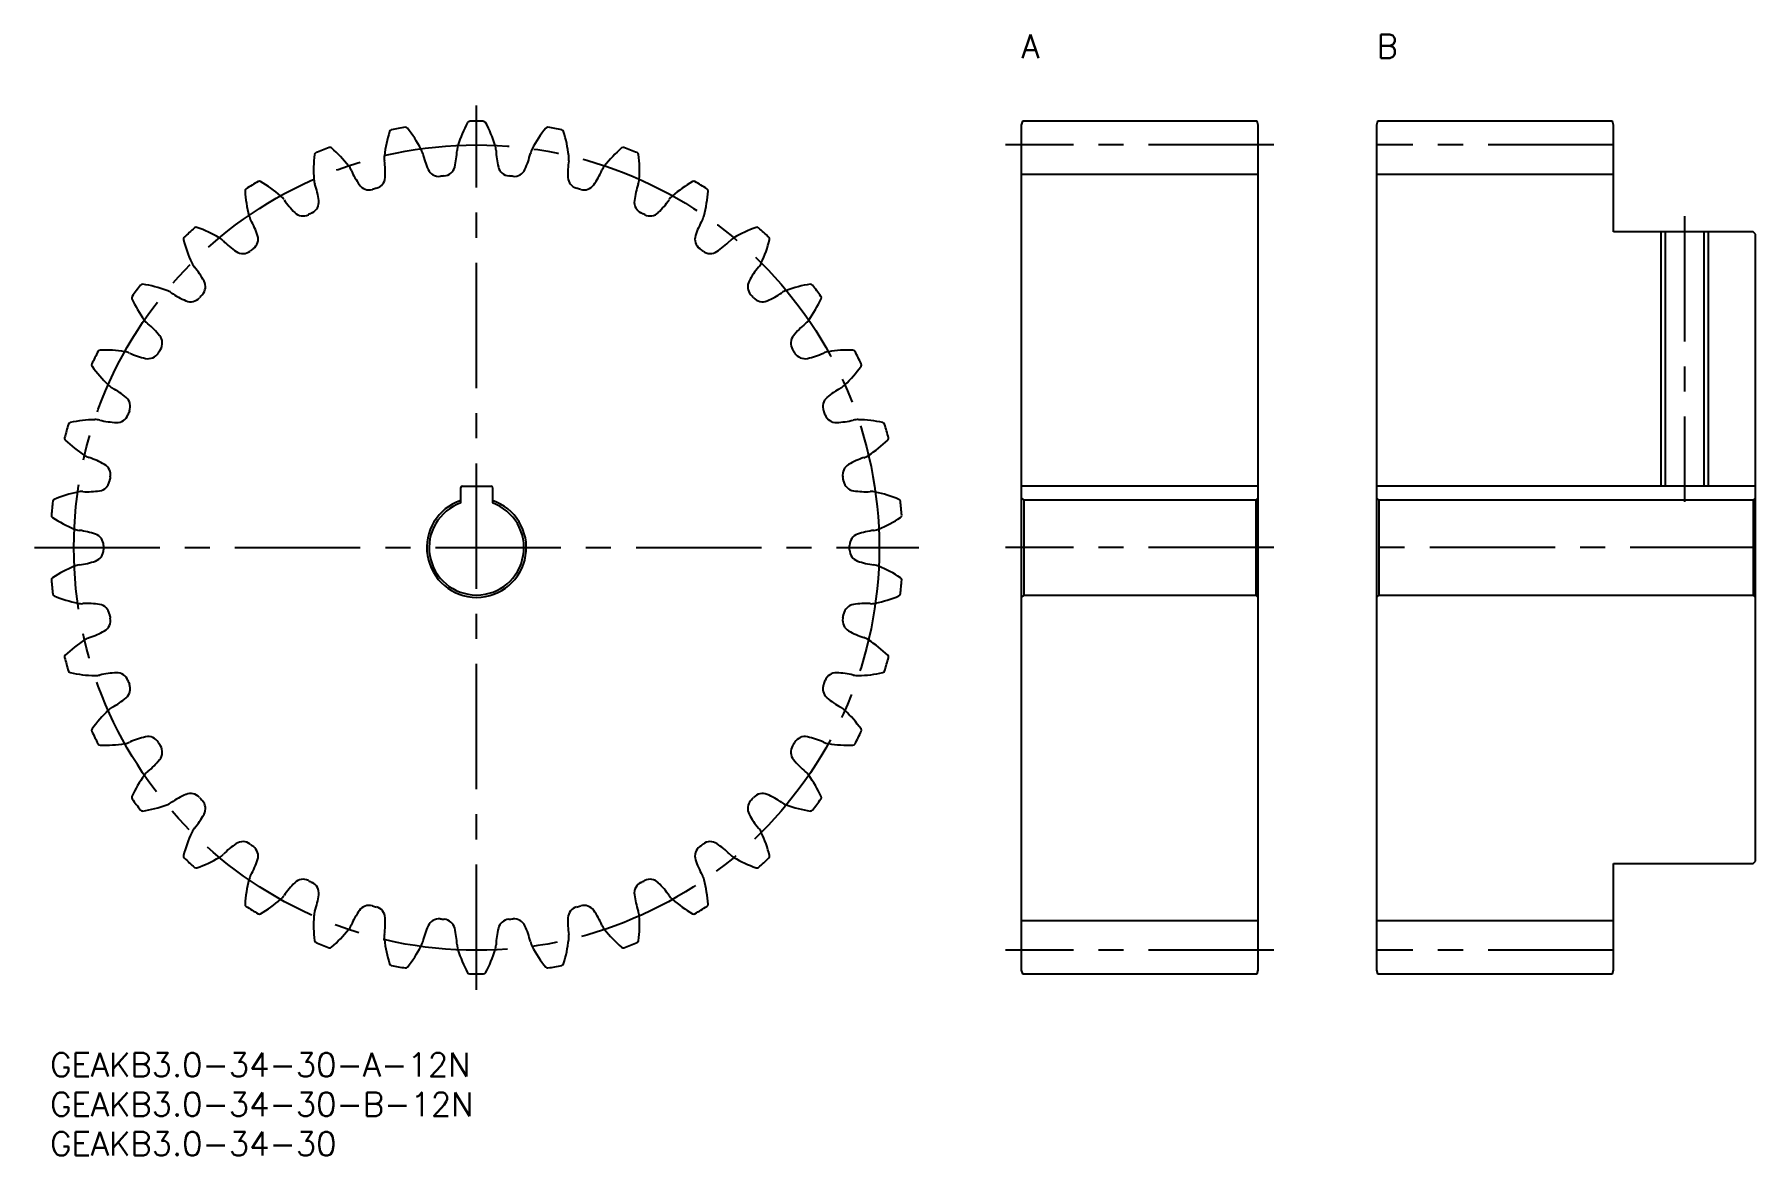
# Model space of a CAD drawing. Extents: x -2 to 216, y -13 to 129.
import ezdxf

# ---------------------------------------------------------------- set-up
doc = ezdxf.new("R2010")
doc.units = 0
doc.header["$LTSCALE"] = 0.5
doc.linetypes.add('CENTER', pattern=[50.8, 31.75, -6.35, 6.35, -6.35])
for name, color, linetype in [('MSM_CENTER', 1, 'CENTER'), ('MSM_CONTINUOUS', 7, 'CONTINUOUS'), ('MSM_NARROW', 5, 'CONTINUOUS'), ('MSM_PART_NUMBER', 7, 'CONTINUOUS')]:
    doc.layers.add(name, color=color, linetype=linetype)
doc.styles.get("Standard").update_dxf_attribs({"font": 'txt.shx', "height": 1, "bigfont": 'bigfont.shx'})

# ---------------------------------------------------------------- blocks, each defined once
blk = doc.blocks.new('*U2')
at = {"layer": 'MSM_PART_NUMBER'}
blk.add_text('GEAKB3.0-34-30-A-12N', height=3, dxfattribs=at).set_placement((0, -3))
blk = doc.blocks.new('*U3')
at = {"layer": 'MSM_PART_NUMBER'}
blk.add_text('GEAKB3.0-34-30-B-12N', height=3, dxfattribs=at).set_placement((0, -8))
blk = doc.blocks.new('*U5')
at = {"layer": 'MSM_PART_NUMBER'}
blk.add_text('GEAKB3.0-34-30', height=3, dxfattribs=at).set_placement((0, -13))
blk = doc.blocks.new('*U6')
at = {"layer": 'MSM_PART_NUMBER'}
blk.add_text('A', height=3, dxfattribs=at).set_placement((123, 126))
blk = doc.blocks.new('*U7')
at = {"layer": 'MSM_PART_NUMBER'}
blk.add_text('B', height=3, dxfattribs=at).set_placement((168, 126))

msp = doc.modelspace()

# ---------------------------------------------------------------- linework, layer by layer
at = {"layer": 'MSM_CENTER'}
for p, q in [((54, 8), (54, 120)), ((155, 115), (121, 115)), ((198, 115), (168, 115)), ((207, 106), (207, 69.8)), ((-2, 64), (110, 64)), ((155, 64), (121, 64)), ((216, 64), (168, 64)), ((155, 13), (121, 13)), ((198, 13), (168, 13))]:
    msp.add_line(p, q, dxfattribs=at)
msp.add_circle((54, 64), 51, dxfattribs=at)
at = {"layer": 'MSM_CONTINUOUS'}
for p, q in [((123.13, 118), (123, 117.5)), ((152.87, 118), (123.13, 118)), ((153, 117.5), (152.87, 118)), ((168.13, 118), (168, 117.5)), ((197.87, 118), (168.13, 118)), ((198, 117.5), (197.87, 118)), ((123, 117.5), (123, 10.5)), ((153, 10.5), (153, 117.5)), ((168, 117.5), (168, 10.5)), ((198, 104), (198, 117.5)), ((153, 111.25), (123, 111.25)), ((198, 111.25), (168, 111.25)), ((215.7, 104), (198, 104)), ((204.54, 104), (204.54, 71.8)), ((209.46, 104), (209.46, 71.8)), ((216, 103.7), (215.7, 104)), ((216, 24.3), (216, 103.7)), ((52, 69.66), (52, 71.6)), ((52.2, 71.8), (55.8, 71.8)), ((56, 71.6), (56, 69.66)), ((153, 71.8), (123, 71.8)), ((123, 70.3), (123.3, 70)), ((123.3, 70), (123.3, 58)), ((152.7, 70), (123.3, 70)), ((152.7, 70), (153, 70.3)), ((152.7, 70), (152.7, 58)), ((216, 71.8), (168, 71.8)), ((168, 70.3), (168.3, 70)), ((168.3, 70), (168.3, 58)), ((215.7, 70), (168.3, 70)), ((215.7, 70), (216, 70.3)), ((215.7, 70), (215.7, 58)), ((123.3, 58), (123, 57.7)), ((123.3, 58), (152.7, 58)), ((153, 57.7), (152.7, 58)), ((168.3, 58), (168, 57.7)), ((168.3, 58), (215.7, 58)), ((216, 57.7), (215.7, 58)), ((198, 10.5), (198, 24)), ((198, 24), (215.7, 24)), ((215.7, 24), (216, 24.3)), ((153, 16.75), (123, 16.75)), ((198, 16.75), (168, 16.75)), ((123, 10.5), (123.13, 10)), ((123.13, 10), (152.87, 10)), ((152.87, 10), (153, 10.5)), ((168, 10.5), (168.13, 10)), ((168.13, 10), (197.87, 10)), ((197.87, 10), (198, 10.5))]:
    msp.add_line(p, q, dxfattribs=at)
for centre, radius, start, end in [((67.87, 109.88), 17, 152.0882, 162.6471), ((53.11, 117.69), 0.3, 90.9458, 152.0882), ((54, 64), 54, 89.0542, 90.9458), ((54.89, 117.69), 0.3, 27.9118, 89.0542), ((40.13, 109.88), 17, 17.3529, 27.9118), ((59.21, 111.64), 17, 162.6764, 173.2353), ((43.26, 116.62), 0.3, 101.534, 162.6764), ((54, 64), 54, 99.6425, 101.534), ((45.01, 116.94), 0.3, 38.5, 99.6425), ((31.94, 106.55), 17, 27.9412, 38.5), ((76.06, 106.55), 17, 141.5, 152.0588), ((62.99, 116.94), 0.3, 80.3575, 141.5), ((54, 64), 54, 78.466, 80.3575), ((64.74, 116.62), 0.3, 17.3236, 78.466), ((48.79, 111.64), 17, 6.7647, 17.3236), ((50.36, 111.79), 17, 173.2647, 183.8235), ((33.78, 113.75), 0.3, 112.1222, 173.2646), ((54, 64), 54, 110.2307, 112.1222), ((35.43, 114.39), 0.3, 49.0883, 110.2307), ((24.49, 101.77), 17, 38.5294, 49.0883), ((44.77, 113.35), 2.47, 173.2353, 188.3026), ((44.77, 113.35), 2.47, 12.8739, 27.9412), ((57.38, 116.24), 10.46, 192.8889, 204.5429), ((41.08, 114.73), 10.46, 346.0453, 357.6993), ((54, 114.21), 2.47, 162.6471, 177.7143), ((54, 114.21), 2.47, 2.2857, 17.3529), ((66.92, 114.73), 10.46, 182.3007, 193.9547), ((50.62, 116.24), 10.46, 335.4571, 347.1111), ((63.23, 113.35), 2.47, 152.0588, 167.1261), ((63.23, 113.35), 2.47, 351.6974, 6.7647), ((83.51, 101.77), 17, 130.9117, 141.4706), ((72.57, 114.39), 0.3, 69.7693, 130.9117), ((54, 64), 54, 67.8778, 69.7693), ((74.22, 113.75), 0.3, 6.7353, 67.8778), ((57.64, 111.79), 17, 356.1765, 6.7353), ((35.86, 110.82), 2.47, 23.4621, 38.5294), ((47.72, 115.97), 10.46, 203.4772, 215.1311), ((31.98, 111.49), 10.46, 356.6336, 8.2875), ((49.23, 112.52), 1.5, 204.5429, 275.6202), ((49.78, 112.57), 1.5, 274.968, 346.0453), ((58.22, 112.57), 1.5, 193.9547, 265.032), ((58.77, 112.52), 1.5, 264.3798, 335.4571), ((76.02, 111.49), 10.46, 171.7125, 183.3664), ((60.28, 115.97), 10.46, 324.8689, 336.5228), ((72.14, 110.82), 2.47, 141.4706, 156.5379), ((24.98, 109.18), 0.3, 122.7105, 183.8529), ((41.64, 110.31), 17, 183.8529, 194.4118), ((54, 64), 54, 120.8189, 122.7105), ((26.49, 110.12), 0.3, 59.6765, 120.8189), ((18.06, 95.7), 17, 49.1176, 59.6765), ((35.86, 110.82), 2.47, 183.8235, 198.8908), ((23.63, 106.64), 10.46, 7.2218, 18.8758), ((40.39, 110.81), 1.5, 215.1311, 286.2084), ((54, 64), 47.25, 105.5563, 106.2084), ((40.93, 110.96), 1.5, 285.5563, 356.6336), ((54, 64), 47.25, 94.968, 95.6202), ((54, 64), 47.25, 84.3798, 85.032), ((67.07, 110.96), 1.5, 183.3664, 254.4437), ((54, 64), 47.25, 73.7916, 74.4437), ((67.61, 110.81), 1.5, 253.7916, 324.8689), ((84.37, 106.64), 10.46, 161.1242, 172.7782), ((72.14, 110.82), 2.47, 341.1092, 356.1765), ((89.94, 95.7), 17, 120.3235, 130.8824), ((81.51, 110.12), 0.3, 59.1811, 120.3235), ((54, 64), 54, 57.2895, 59.1811), ((66.36, 110.31), 17, 345.5882, 356.1471), ((83.02, 109.18), 0.3, 356.147, 57.2895), ((27.57, 106.69), 2.47, 34.0504, 49.1176), ((38.28, 113.93), 10.46, 214.0654, 225.7194), ((32.52, 107.76), 1.5, 296.1445, 7.2218), ((75.48, 107.76), 1.5, 172.7782, 243.8555), ((69.72, 113.93), 10.46, 314.2806, 325.9346), ((80.43, 106.69), 2.47, 130.8824, 145.9496), ((27.57, 106.69), 2.47, 194.4118, 209.479), ((16.31, 100.33), 10.46, 17.81, 29.464), ((32.02, 107.51), 1.5, 225.7194, 296.7967), ((54, 64), 47.25, 116.1445, 116.7967), ((54, 64), 47.25, 63.2033, 63.8555), ((75.98, 107.51), 1.5, 243.2033, 314.2806), ((91.69, 100.33), 10.46, 150.536, 162.19), ((80.43, 106.69), 2.47, 330.521, 345.5882), ((17.17, 103.08), 0.3, 133.2987, 194.4411), ((33.34, 107.25), 17, 194.4411, 205), ((54, 64), 54, 131.4072, 133.2987), ((18.48, 104.28), 0.3, 70.2648, 131.4072), ((12.84, 88.56), 17, 59.7059, 70.2648), ((20.17, 101.11), 2.47, 44.6386, 59.7059), ((29.37, 110.19), 10.46, 224.6536, 236.3076), ((24.84, 103.07), 1.5, 306.7328, 17.8101), ((83.16, 103.07), 1.5, 162.1899, 233.2672), ((78.63, 110.19), 10.46, 303.6924, 315.3464), ((87.83, 101.11), 2.47, 120.2941, 135.3614), ((95.16, 88.56), 17, 109.7352, 120.2941), ((89.52, 104.28), 0.3, 48.5928, 109.7352), ((54, 64), 54, 46.7013, 48.5928), ((74.66, 107.25), 17, 335, 345.5589), ((90.83, 103.08), 0.3, 345.5589, 46.7013), ((24.4, 102.74), 1.5, 236.3076, 307.3849), ((54, 64), 47.25, 126.7328, 127.3849), ((54, 64), 47.25, 52.6151, 53.2672), ((83.6, 102.74), 1.5, 232.6151, 303.6924), ((20.17, 101.11), 2.47, 205, 220.0673), ((10.28, 92.79), 10.46, 28.3983, 40.0522), ((97.72, 92.79), 10.46, 139.9478, 151.6017), ((87.83, 101.11), 2.47, 319.9327, 335), ((54, 64), 54, 141.9954, 143.8869), ((11.69, 97.06), 0.3, 80.853, 141.9954), ((9.03, 80.58), 17, 70.2941, 80.853), ((13.93, 94.26), 2.47, 55.2268, 70.2941), ((21.3, 104.88), 10.46, 235.2419, 246.8958), ((54, 64), 47.25, 137.321, 137.9731), ((18.16, 97.05), 1.5, 317.321, 28.3983), ((89.84, 97.05), 1.5, 151.6017, 222.679), ((54, 64), 47.25, 42.0269, 42.679), ((86.7, 104.88), 10.46, 293.1042, 304.7581), ((94.07, 94.26), 2.47, 109.7059, 124.7732), ((98.97, 80.58), 17, 99.147, 109.7059), ((96.31, 97.06), 0.3, 38.0046, 99.147), ((54, 64), 54, 36.1131, 38.0046), ((10.62, 95.65), 0.3, 143.8869, 205.0294), ((25.75, 102.72), 17, 205.0294, 215.5882), ((17.79, 96.64), 1.5, 246.8958, 317.9731), ((90.21, 96.64), 1.5, 222.0269, 293.1042), ((82.25, 102.72), 17, 324.4118, 334.9706), ((97.38, 95.65), 0.3, 334.9706, 36.113), ((13.93, 94.26), 2.47, 215.5882, 230.6555), ((5.73, 84.26), 10.46, 38.9865, 50.6405), ((102.27, 84.26), 10.46, 129.3595, 141.0135), ((94.07, 94.26), 2.47, 309.3445, 324.4118), ((12.7, 89.9), 1.5, 327.9092, 38.9865), ((95.3, 89.9), 1.5, 141.0135, 212.0908), ((5.54, 87.14), 0.3, 154.4752, 215.6176), ((54, 64), 54, 152.5836, 154.4752), ((6.33, 88.73), 0.3, 91.4412, 152.5836), ((6.75, 72.03), 17, 80.8824, 91.4412), ((9.05, 86.38), 2.47, 65.8151, 80.8824), ((14.35, 98.18), 10.46, 245.8301, 257.4841), ((12.41, 89.43), 1.5, 257.4841, 328.5614), ((54, 64), 47.25, 147.9092, 148.5614), ((54, 64), 47.25, 31.4386, 32.0908), ((95.59, 89.43), 1.5, 211.4386, 282.5159), ((93.65, 98.18), 10.46, 282.5159, 294.1699), ((98.95, 86.38), 2.47, 99.1176, 114.1849), ((101.25, 72.03), 17, 88.5588, 99.1176), ((101.67, 88.73), 0.3, 27.4164, 88.5588), ((54, 64), 54, 25.5248, 27.4164), ((102.46, 87.14), 0.3, 324.3823, 25.5248), ((19.12, 96.87), 17, 215.6176, 226.1765), ((88.88, 96.87), 17, 313.8235, 324.3824), ((9.05, 86.38), 2.47, 226.1765, 241.2437), ((2.83, 75.05), 10.46, 49.5747, 61.2287), ((8.64, 81.87), 1.5, 338.4975, 49.5748), ((99.36, 81.87), 1.5, 130.4252, 201.5025), ((105.17, 75.05), 10.46, 118.7713, 130.4253), ((98.95, 86.38), 2.47, 298.7563, 313.8235), ((8.44, 81.35), 1.5, 268.0723, 339.1496), ((54, 64), 47.25, 158.4975, 159.1496), ((54, 64), 47.25, 20.8504, 21.5025), ((99.56, 81.35), 1.5, 200.8504, 271.9277), ((54, 64), 54, 163.1719, 165.0634), ((2.6, 79.55), 0.3, 102.0295, 163.1719), ((6.08, 63.21), 17, 91.4706, 102.0295), ((5.71, 77.74), 2.47, 76.4033, 91.4706), ((8.74, 90.31), 10.46, 256.4183, 268.0723), ((99.26, 90.31), 10.46, 271.9277, 283.5817), ((102.29, 77.74), 2.47, 88.5294, 103.5967), ((101.92, 63.21), 17, 77.9705, 88.5294), ((105.4, 79.55), 0.3, 16.8281, 77.9705), ((54, 64), 54, 14.9366, 16.8281), ((2.11, 77.84), 0.3, 165.0634, 226.2058), ((13.67, 89.9), 17, 226.2058, 236.7647), ((94.33, 89.9), 17, 303.2353, 313.7942), ((105.89, 77.84), 0.3, 313.7942, 14.9366), ((5.71, 77.74), 2.47, 236.7647, 251.832), ((1.67, 65.46), 10.46, 60.163, 71.8169), ((6.13, 73.23), 1.5, 349.0857, 60.163), ((101.87, 73.23), 1.5, 119.837, 190.9143), ((106.33, 65.46), 10.46, 108.1831, 119.837), ((102.29, 77.74), 2.47, 288.168, 303.2353), ((6.03, 72.68), 1.5, 278.6605, 349.7378), ((54, 64), 47.25, 169.0857, 169.7378), ((54, 64), 47.25, 10.2622, 10.9143), ((101.97, 72.68), 1.5, 190.2622, 261.3395), ((54, 64), 54, 173.7601, 175.6517), ((0.62, 69.84), 0.3, 112.6177, 173.7601), ((7.04, 54.42), 17, 102.0588, 112.6177), ((4, 68.63), 2.47, 86.9916, 102.0588), ((4.68, 81.54), 10.46, 267.0066, 278.6605), ((54, 64), 6.3, 108.5094, 71.4906), ((52.2, 71.6), 0.2, 90, 180), ((55.8, 71.6), 0.2, 0, 90), ((103.32, 81.54), 10.46, 261.3395, 272.9934), ((104, 68.63), 2.47, 77.9412, 93.0084), ((100.96, 54.42), 17, 67.3823, 77.9412), ((107.38, 69.84), 0.3, 6.2399, 67.3823), ((54, 64), 54, 4.3483, 6.2399), ((0.45, 68.07), 0.3, 175.6517, 236.7941), ((9.6, 82.04), 17, 236.7941, 247.3529), ((54, 64), 6, 109.4712, 70.5288), ((98.4, 82.04), 17, 292.6471, 303.2059), ((107.55, 68.07), 0.3, 303.2059, 4.3483), ((4, 68.63), 2.47, 247.3529, 262.4202), ((2.3, 55.82), 10.46, 70.7512, 82.4052), ((5.25, 64.28), 1.5, 359.6739, 70.7512), ((102.75, 64.28), 1.5, 109.2488, 180.3261), ((105.7, 55.82), 10.46, 97.5948, 109.2488), ((104, 68.63), 2.47, 277.5798, 292.6471), ((5.25, 63.72), 1.5, 289.2488, 0.3261), ((54, 64), 47.25, 179.6739, 180.3261), ((54, 64), 47.25, 359.6739, 0.3261), ((102.75, 63.72), 1.5, 179.6739, 250.7512), ((9.6, 45.96), 17, 112.6471, 123.2059), ((4, 59.37), 2.47, 97.5798, 112.6471), ((2.3, 72.18), 10.46, 277.5948, 289.2488), ((105.7, 72.18), 10.46, 250.7512, 262.4052), ((104, 59.37), 2.47, 67.3529, 82.4202), ((98.4, 45.96), 17, 56.7941, 67.3529), ((0.45, 59.93), 0.3, 123.2059, 184.3483), ((54, 64), 54, 184.3483, 186.2399), ((54, 64), 54, 353.7601, 355.6517), ((107.55, 59.93), 0.3, 355.6517, 56.7941), ((0.62, 58.16), 0.3, 186.2397, 247.3823), ((7.04, 73.58), 17, 247.3823, 257.9412), ((4, 59.37), 2.47, 257.9412, 273.0084), ((4.68, 46.46), 10.46, 81.3394, 92.9934), ((6.03, 55.32), 1.5, 10.2622, 81.3394), ((101.97, 55.32), 1.5, 98.6605, 169.7378), ((103.32, 46.46), 10.46, 87.0066, 98.6605), ((104, 59.37), 2.47, 266.9916, 282.0588), ((100.96, 73.58), 17, 282.0588, 292.6177), ((107.38, 58.16), 0.3, 292.6177, 353.7601), ((6.13, 54.77), 1.5, 299.837, 10.9143), ((54, 64), 47.25, 190.2622, 190.9143), ((101.87, 54.77), 1.5, 169.0857, 240.163), ((54, 64), 47.25, 349.0857, 349.7378), ((13.67, 38.1), 17, 123.2353, 133.7942), ((5.71, 50.26), 2.47, 108.168, 123.2353), ((1.67, 62.54), 10.46, 288.1831, 299.837), ((106.33, 62.54), 10.46, 240.163, 251.8169), ((102.29, 50.26), 2.47, 56.7647, 71.832), ((94.33, 38.1), 17, 46.2058, 56.7647), ((2.11, 50.16), 0.3, 133.7942, 194.9366), ((105.89, 50.16), 0.3, 345.0634, 46.2058), ((54, 64), 54, 194.9366, 196.8281), ((2.6, 48.45), 0.3, 196.8281, 257.9705), ((6.08, 64.79), 17, 257.9705, 268.5294), ((8.74, 37.69), 10.46, 91.9277, 103.5817), ((8.44, 46.65), 1.5, 20.8504, 91.9277), ((99.56, 46.65), 1.5, 88.0723, 159.1496), ((99.26, 37.69), 10.46, 76.4183, 88.0723), ((101.92, 64.79), 17, 271.4706, 282.0295), ((105.4, 48.45), 0.3, 282.0295, 343.1719), ((54, 64), 54, 343.1719, 345.0634), ((5.71, 50.26), 2.47, 268.5294, 283.5967), ((8.64, 46.13), 1.5, 310.4252, 21.5025), ((54, 64), 47.25, 200.8504, 201.5025), ((99.36, 46.13), 1.5, 158.4975, 229.5747), ((54, 64), 47.25, 338.4975, 339.1496), ((102.29, 50.26), 2.47, 256.4033, 271.4706), ((9.05, 41.62), 2.47, 118.7563, 133.8235), ((2.83, 52.95), 10.46, 298.7713, 310.4253), ((105.17, 52.95), 10.46, 229.5747, 241.2287), ((98.95, 41.62), 2.47, 46.1765, 61.2437), ((19.12, 31.13), 17, 133.8235, 144.3824), ((88.88, 31.13), 17, 35.6176, 46.1765), ((5.54, 40.86), 0.3, 144.3824, 205.5248), ((54, 64), 54, 205.5248, 207.4164), ((9.05, 41.62), 2.47, 279.1176, 294.1849), ((14.35, 29.82), 10.46, 102.5159, 114.1699), ((12.41, 38.57), 1.5, 31.4386, 102.5159), ((54, 64), 47.25, 211.4386, 212.0908), ((54, 64), 47.25, 327.9092, 328.5614), ((95.59, 38.57), 1.5, 77.4841, 148.5614), ((93.65, 29.82), 10.46, 65.8301, 77.4841), ((98.95, 41.62), 2.47, 245.8151, 260.8823), ((54, 64), 54, 332.5836, 334.4752), ((102.46, 40.86), 0.3, 334.4752, 35.6176), ((6.33, 39.27), 0.3, 207.4164, 268.5588), ((6.75, 55.97), 17, 268.5588, 279.1176), ((5.73, 43.74), 10.46, 309.3595, 321.0135), ((12.7, 38.1), 1.5, 321.0135, 32.0908), ((95.3, 38.1), 1.5, 147.9092, 218.9865), ((102.27, 43.74), 10.46, 218.9865, 230.6405), ((101.25, 55.97), 17, 260.8824, 271.4412), ((101.67, 39.27), 0.3, 271.4412, 332.5836), ((25.75, 25.28), 17, 144.4118, 154.9706), ((13.93, 33.74), 2.47, 129.3445, 144.4118), ((94.07, 33.74), 2.47, 35.5882, 50.6555), ((82.25, 25.28), 17, 25.0294, 35.5882), ((21.3, 23.12), 10.46, 113.1042, 124.7581), ((17.79, 31.36), 1.5, 42.0269, 113.1042), ((90.21, 31.36), 1.5, 66.8958, 137.9731), ((86.7, 23.12), 10.46, 55.2419, 66.8958), ((10.62, 32.35), 0.3, 154.9706, 216.113), ((54, 64), 54, 216.1131, 218.0046), ((11.69, 30.94), 0.3, 218.0046, 279.147), ((9.03, 47.42), 17, 279.147, 289.7059), ((13.93, 33.74), 2.47, 289.7059, 304.7732), ((54, 64), 47.25, 222.0269, 222.679), ((18.16, 30.95), 1.5, 331.6017, 42.679), ((89.84, 30.95), 1.5, 137.321, 208.3983), ((54, 64), 47.25, 317.321, 317.9731), ((94.07, 33.74), 2.47, 235.2268, 250.2941), ((98.97, 47.42), 17, 250.2941, 260.853), ((96.31, 30.94), 0.3, 260.8531, 321.9954), ((54, 64), 54, 321.9954, 323.8869), ((97.38, 32.35), 0.3, 323.8869, 25.0294), ((20.17, 26.89), 2.47, 139.9327, 155), ((10.28, 35.21), 10.46, 319.9478, 331.6017), ((97.72, 35.21), 10.46, 208.3983, 220.0522), ((87.83, 26.89), 2.47, 25, 40.0673), ((33.34, 20.75), 17, 155, 165.5589), ((29.37, 17.81), 10.46, 123.6924, 135.3464), ((24.4, 25.26), 1.5, 52.6151, 123.6924), ((54, 64), 47.25, 232.6151, 233.2672), ((54, 64), 47.25, 306.7328, 307.3849), ((83.6, 25.26), 1.5, 56.3076, 127.3849), ((78.63, 17.81), 10.46, 44.6536, 56.3076), ((74.66, 20.75), 17, 14.4411, 25), ((17.17, 24.92), 0.3, 165.5589, 226.7013), ((54, 64), 54, 226.7013, 228.5928), ((12.84, 39.44), 17, 289.7352, 300.2941), ((20.17, 26.89), 2.47, 300.2941, 315.3614), ((16.31, 27.67), 10.46, 330.536, 342.19), ((24.84, 24.93), 1.5, 342.1899, 53.2672), ((83.16, 24.93), 1.5, 126.7328, 197.81), ((91.69, 27.67), 10.46, 197.81, 209.464), ((87.83, 26.89), 2.47, 224.6386, 239.7059), ((95.16, 39.44), 17, 239.7059, 250.2648), ((54, 64), 54, 311.4072, 313.2987), ((90.83, 24.92), 0.3, 313.2987, 14.4411), ((18.48, 23.72), 0.3, 228.5928, 289.7352), ((41.64, 17.69), 17, 165.5882, 176.1471), ((27.57, 21.31), 2.47, 150.521, 165.5882), ((32.02, 20.49), 1.5, 63.2033, 134.2806), ((54, 64), 47.25, 243.2033, 243.8555), ((54, 64), 47.25, 296.1445, 296.7967), ((75.98, 20.49), 1.5, 45.7194, 116.7967), ((80.43, 21.31), 2.47, 14.4118, 29.479), ((66.36, 17.69), 17, 3.8529, 14.4118), ((89.52, 23.72), 0.3, 250.2648, 311.4072), ((27.57, 21.31), 2.47, 310.8824, 325.9496), ((38.28, 14.07), 10.46, 134.2806, 145.9346), ((32.52, 20.24), 1.5, 352.7782, 63.8555), ((23.63, 21.36), 10.46, 341.1242, 352.7782), ((75.48, 20.24), 1.5, 116.1445, 187.2218), ((84.37, 21.36), 10.46, 187.2218, 198.8758), ((69.72, 14.07), 10.46, 34.0654, 45.7194), ((80.43, 21.31), 2.47, 214.0504, 229.1176), ((24.98, 18.82), 0.3, 176.1471, 237.2895), ((54, 64), 54, 237.2895, 239.1811), ((26.49, 17.88), 0.3, 239.1811, 300.3235), ((18.06, 32.3), 17, 300.3235, 310.8824), ((35.86, 17.18), 2.47, 161.1092, 176.1765), ((47.72, 12.03), 10.46, 144.8689, 156.5228), ((40.39, 17.19), 1.5, 73.7916, 144.8689), ((54, 64), 47.25, 253.7916, 254.4437), ((40.93, 17.04), 1.5, 3.3664, 74.4437), ((67.07, 17.04), 1.5, 105.5563, 176.6336), ((54, 64), 47.25, 285.5563, 286.2084), ((67.61, 17.19), 1.5, 35.1311, 106.2084), ((60.28, 12.03), 10.46, 23.4772, 35.1311), ((72.14, 17.18), 2.47, 3.8235, 18.8908), ((89.94, 32.3), 17, 229.1176, 239.6765), ((81.51, 17.88), 0.3, 239.6765, 300.8189), ((54, 64), 54, 300.8189, 302.7105), ((83.02, 18.82), 0.3, 302.7105, 3.8529), ((50.36, 16.21), 17, 176.1765, 186.7353), ((24.49, 26.23), 17, 310.9117, 321.4706), ((35.86, 17.18), 2.47, 321.4706, 336.5379), ((31.98, 16.51), 10.46, 351.7125, 3.3664), ((57.38, 11.76), 10.46, 155.4571, 167.1111), ((49.23, 15.48), 1.5, 84.3798, 155.4571), ((54, 64), 47.25, 264.3798, 265.032), ((49.78, 15.43), 1.5, 13.9547, 85.032), ((41.08, 13.27), 10.46, 2.3007, 13.9547), ((66.92, 13.27), 10.46, 166.0453, 177.6993), ((58.22, 15.43), 1.5, 94.968, 166.0453), ((54, 64), 47.25, 274.968, 275.6202), ((58.77, 15.48), 1.5, 24.5429, 95.6202), ((50.62, 11.76), 10.46, 12.8889, 24.5429), ((76.02, 16.51), 10.46, 176.6336, 188.2875), ((72.14, 17.18), 2.47, 203.4621, 218.5294), ((83.51, 26.23), 17, 218.5294, 229.0883), ((57.64, 16.21), 17, 353.2647, 3.8235), ((33.78, 14.25), 0.3, 186.7354, 247.8778), ((54, 64), 54, 247.8778, 249.7693), ((35.43, 13.61), 0.3, 249.7693, 310.9117), ((44.77, 14.65), 2.47, 171.6974, 186.7647), ((59.21, 16.36), 17, 186.7647, 197.3236), ((31.94, 21.45), 17, 321.5, 332.0588), ((44.77, 14.65), 2.47, 332.0588, 347.1261), ((54, 13.79), 2.47, 182.2857, 197.3529), ((54, 13.79), 2.47, 342.6471, 357.7143), ((63.23, 14.65), 2.47, 192.8739, 207.9412), ((76.06, 21.45), 17, 207.9412, 218.5), ((48.79, 16.36), 17, 342.6764, 353.2353), ((63.23, 14.65), 2.47, 353.2353, 8.3026), ((72.57, 13.61), 0.3, 229.0883, 290.2307), ((54, 64), 54, 290.2307, 292.1222), ((74.22, 14.25), 0.3, 292.1222, 353.2647), ((43.26, 11.38), 0.3, 197.3236, 258.466), ((54, 64), 54, 258.466, 260.3575), ((67.87, 18.12), 17, 197.3529, 207.9118), ((40.13, 18.12), 17, 332.0882, 342.6471), ((54, 64), 54, 279.6425, 281.534), ((64.74, 11.38), 0.3, 281.534, 342.6764), ((45.01, 11.06), 0.3, 260.3575, 321.5), ((53.11, 10.31), 0.3, 207.9118, 269.0542), ((54, 64), 54, 269.0542, 270.9458), ((54.89, 10.31), 0.3, 270.9458, 332.0882), ((62.99, 11.06), 0.3, 218.5, 279.6425)]:
    msp.add_arc(centre, radius, start, end, dxfattribs=at)
at = {"layer": 'MSM_NARROW'}
for p, q in [((204, 104), (204, 71.8)), ((210, 104), (210, 71.8))]:
    msp.add_line(p, q, dxfattribs=at)

# ---------------------------------------------------------------- block references
at = {"layer": 'MSM_CONTINUOUS'}
for name in ['*U6', '*U7', '*U2', '*U3', '*U5']:
    msp.add_blockref(name, (0, 0), dxfattribs=at)

doc.saveas('drawing.dxf')
